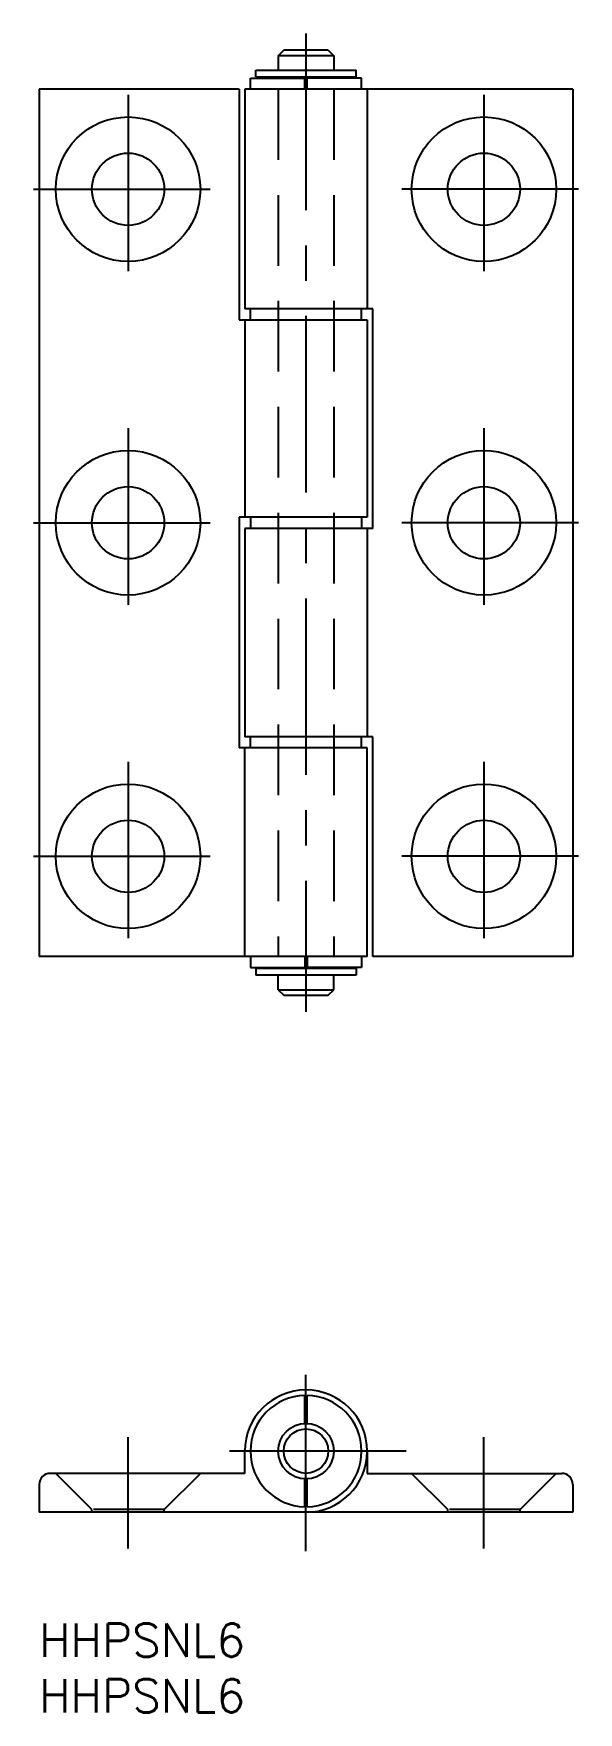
# Model space of a CAD drawing. Extents: x -1 to 49, y -8 to 143.
import ezdxf

# ---------------------------------------------------------------- set-up
doc = ezdxf.new("R2010")
doc.units = 0
doc.header["$LTSCALE"] = 0.5
doc.linetypes.add('CENTER', pattern=[50.8, 31.75, -6.35, 6.35, -6.35])
doc.linetypes.add('DASHED', pattern=[19.05, 12.7, -6.35])
for name, color, linetype in [('MSM_CENTER', 1, 'CENTER'), ('MSM_CONTINUOUS', 7, 'CONTINUOUS'), ('MSM_DASHED', 4, 'DASHED'), ('MSM_PART_NUMBER', 7, 'CONTINUOUS')]:
    doc.layers.add(name, color=color, linetype=linetype)
doc.styles.get("Standard").update_dxf_attribs({"font": 'txt.shx', "height": 3, "bigfont": 'bigfont.shx'})

# ---------------------------------------------------------------- blocks, each defined once
blk = doc.blocks.new('*U2')
at = {"layer": 'MSM_PART_NUMBER'}
blk.add_text('HHPSNL6', height=3, dxfattribs=at).set_placement((0, -3))
blk = doc.blocks.new('*U3')
at = {"layer": 'MSM_PART_NUMBER'}
blk.add_text('HHPSNL6', height=3, dxfattribs=at).set_placement((0, -8))

msp = doc.modelspace()

# ---------------------------------------------------------------- linework, layer by layer
at = {"layer": 'MSM_CENTER'}
for p, q in [((24, 143), (24, 55)), ((8, 137.5), (8, 120.5)), ((40, 137.5), (40, 120.5)), ((-0.5, 129), (16.5, 129)), ((48.5, 129), (31.5, 129)), ((8, 107.5), (8, 90.5)), ((40, 107.5), (40, 90.5)), ((-0.5, 99), (16.5, 99)), ((48.5, 99), (31.5, 99)), ((8, 77.5), (8, 60.5)), ((40, 77.5), (40, 60.5)), ((-0.5, 69), (16.5, 69)), ((48.5, 69), (31.5, 69)), ((24, 6.5), (24, 24.5)), ((8, 6.75), (8, 16.75)), ((40, 6.75), (40, 16.75)), ((33, 15.5), (15, 15.5))]:
    msp.add_line(p, q, dxfattribs=at)
at = {"layer": 'MSM_CONTINUOUS'}
for p, q in [((21.5, 141), (22, 141.5)), ((21.5, 141), (21.5, 139.7)), ((26.5, 141), (21.5, 141)), ((26, 141.5), (22, 141.5)), ((26, 141.5), (26.5, 141)), ((26.5, 141), (26.5, 139.7)), ((19, 138), (19, 139)), ((19, 139), (23.9, 139)), ((19.5, 139.1), (19.5, 139.7)), ((19.5, 139.7), (28.5, 139.7)), ((19.5, 139.1), (28.5, 139.1)), ((23.9, 138), (23.9, 139)), ((24.1, 138), (24.1, 139)), ((29, 139), (24.1, 139)), ((28.5, 139.1), (28.5, 139.7)), ((29, 138), (29, 139)), ((0, 138), (0, 60)), ((18, 138), (0, 138)), ((18, 138), (18, 117.25)), ((48, 138), (18.5, 138)), ((18.5, 138), (18.5, 118.25)), ((29.5, 138), (29.5, 118.25)), ((48, 138), (48, 60)), ((30, 118.25), (18.5, 118.25)), ((19, 117.25), (19, 118.25)), ((29, 117.25), (29, 118.25)), ((30, 98.5), (30, 118.25)), ((18, 117.25), (29.5, 117.25)), ((18.5, 117.25), (18.5, 99.5)), ((29.5, 117.25), (29.5, 99.5)), ((29.5, 99.5), (18, 99.5)), ((18, 99.5), (18, 78.75)), ((30, 98.5), (18.5, 98.5)), ((18.5, 98.5), (18.5, 79.75)), ((19, 99.5), (19, 98.5)), ((29, 99.5), (29, 98.5)), ((29.5, 98.5), (29.5, 79.75)), ((29.5, 78.75), (18, 78.75)), ((30, 79.75), (18.5, 79.75)), ((18.5, 60), (18.5, 78.75)), ((19, 78.75), (19, 79.75)), ((29, 78.75), (29, 79.75)), ((29.5, 60), (29.5, 78.75)), ((30, 60), (30, 79.75)), ((29.5, 60), (0, 60)), ((19, 60), (19, 59)), ((19, 59), (23.9, 59)), ((19.5, 58.9), (19.5, 58.3)), ((28.5, 58.9), (19.5, 58.9)), ((23.9, 60), (23.9, 59)), ((24.1, 60), (24.1, 59)), ((29, 59), (24.1, 59)), ((28.5, 58.9), (28.5, 58.3)), ((29, 60), (29, 59)), ((48, 60), (30, 60)), ((28.5, 58.3), (19.5, 58.3)), ((21.5, 57), (21.5, 58.3)), ((26.5, 57), (26.5, 58.3)), ((21.5, 57), (26.5, 57)), ((21.5, 57), (22, 56.5)), ((22, 56.5), (26, 56.5)), ((26, 56.5), (26.5, 57)), ((23.9, 18), (23.9, 20.5)), ((24.1, 18), (24.1, 20.5)), ((18.5, 13.5), (18.5, 15.5)), ((29.5, 15.5), (29.5, 13.5)), ((0, 12.5), (0, 10)), ((18.5, 13.5), (1, 13.5)), ((23.9, 10.5), (23.9, 13)), ((24.1, 10.5), (24.1, 13)), ((29.5, 13.5), (47, 13.5)), ((48, 12.5), (48, 10)), ((48, 10), (0, 10))]:
    msp.add_line(p, q, dxfattribs=at)
for centre, radius in [((8, 129), 6.5), ((40, 129), 6.5), ((8, 129), 3.25), ((40, 129), 3.25), ((8, 99), 6.5), ((40, 99), 6.5), ((8, 99), 3.25), ((40, 99), 3.25), ((8, 69), 6.5), ((40, 69), 6.5), ((8, 69), 3.25), ((40, 69), 3.25), ((24, 15.5), 2.5), ((24, 15.5), 2)]:
    msp.add_circle(centre, radius, dxfattribs=at)
for centre, radius, start, end in [((24, 15.5), 5.5, 270, 180), ((24, 15.5), 5, 91.146, 268.854), ((24, 15.5), 5, 271.146, 88.854), ((1, 12.5), 1, 90, 180), ((47, 12.5), 1, 0, 90)]:
    msp.add_arc(centre, radius, start, end, dxfattribs=at)
at = {"layer": 'MSM_DASHED'}
for p, q in [((21.5, 138), (21.5, 60)), ((26.5, 138), (26.5, 60)), ((4.75, 10.25), (1.5, 13.5)), ((11.25, 10.25), (14.5, 13.5)), ((36.75, 10.25), (33.5, 13.5)), ((43.25, 10.25), (46.5, 13.5)), ((11.25, 10.25), (4.75, 10.25)), ((4.75, 10), (4.75, 10.25)), ((11.25, 10), (11.25, 10.25)), ((43.25, 10.25), (36.75, 10.25)), ((36.75, 10), (36.75, 10.25)), ((43.25, 10), (43.25, 10.25))]:
    msp.add_line(p, q, dxfattribs=at)

# ---------------------------------------------------------------- block references
at = {"layer": 'MSM_CONTINUOUS'}
for name in ['*U2', '*U3']:
    msp.add_blockref(name, (0, 0), dxfattribs=at)

doc.saveas('drawing.dxf')
